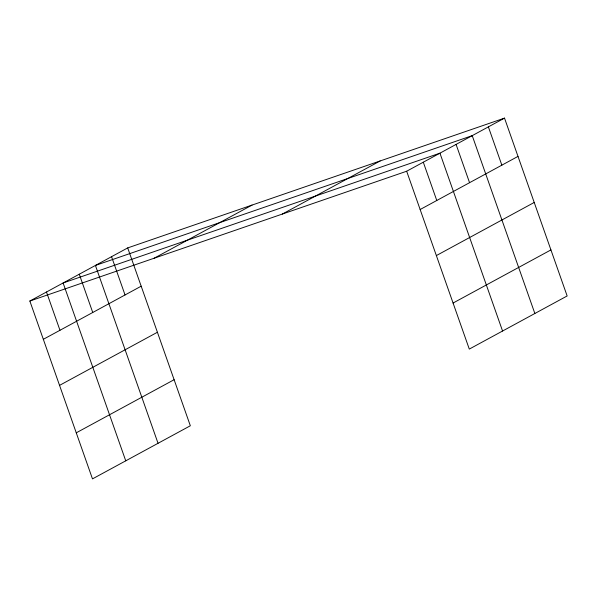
<?xml version="1.0" encoding="UTF-8"?>
<svg xmlns="http://www.w3.org/2000/svg" width="597" height="597" viewBox="0 0 597 597"><rect width="100%" height="100%" fill="white"/><g stroke="black" fill="none" stroke-linecap="round" stroke-linejoin="round"><path stroke-width="0.9" d="M127.706 247.912L190.339 425.765L92.483 478.884L29.85 301.037L127.706 247.912L504.517 118.116L567.15 295.963L469.294 349.088L406.661 171.235L504.517 118.116M154.198 258.202L252.053 205.077M43.327 339.312L141.183 286.194M282.314 214.069L380.17 160.951M59.551 385.371L157.407 332.253M420.146 209.517L518.002 156.399M76.259 432.825L174.115 379.707M436.362 255.576L534.218 202.458M453.078 303.03L550.934 249.912M29.85 301.037L406.661 171.235M488.376 126.877L501.853 165.16M534.86 313.5L472.227 135.646L95.416 265.441L158.041 443.295M456.078 144.414L469.563 182.689M502.57 331.029L439.937 153.175L63.118 282.971L125.751 460.824M423.303 162.205L436.78 200.488M111.557 256.68L125.042 294.955M79.267 274.21L92.744 312.485M46.484 292L59.969 330.283"/></g></svg>
